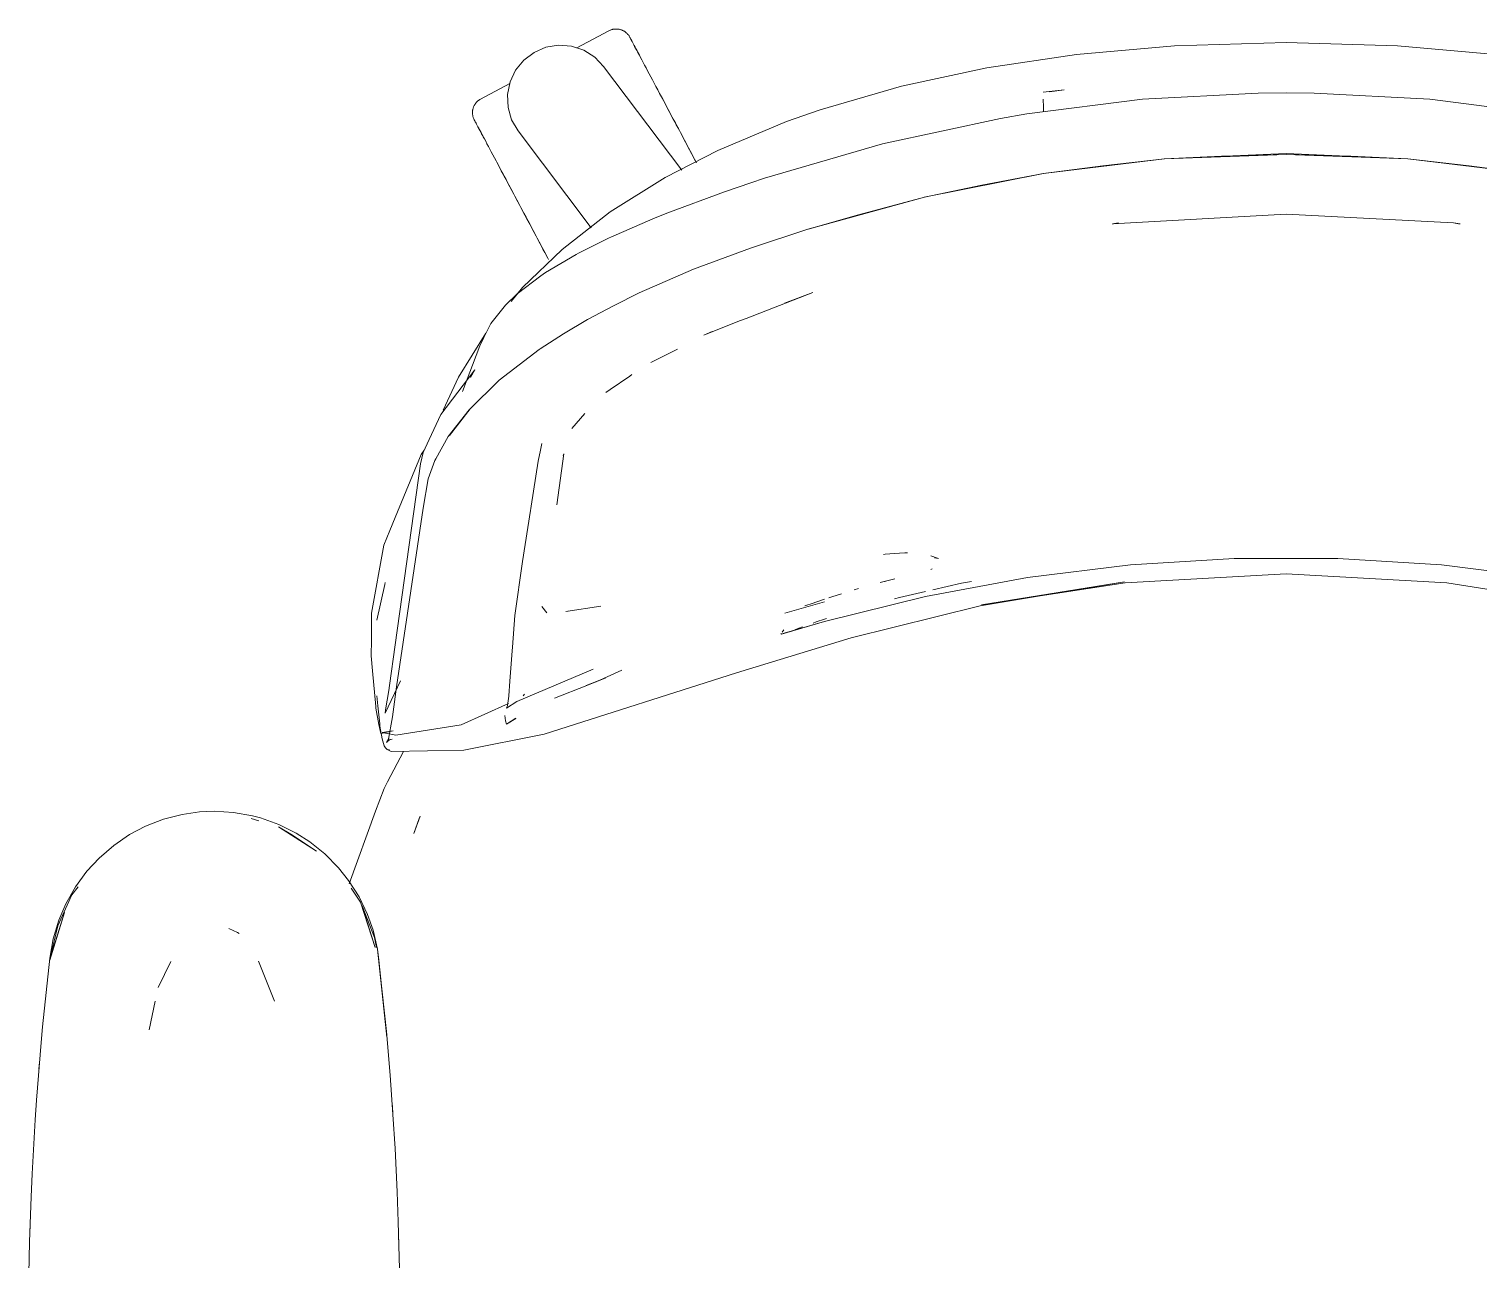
# Model space of a CAD drawing. Header units: millimetres. Extents: x 155927 to 295199, y -4084 to 97293.
# Drawn here: x 163302.7 to 163681.5, y 21313.8 to 21635.3 of the extents above; entities that cross this region are included whole.
import ezdxf

# ---------------------------------------------------------------- set-up
doc = ezdxf.new("R2010")
doc.units = ezdxf.units.MM
doc.header["$MEASUREMENT"] = 0
doc.layers.add('G-IMPT', color=8, linetype='CONTINUOUS', lineweight=9)
doc.layers.add('I-FURN', color=8, linetype='CONTINUOUS', lineweight=9)

msp = doc.modelspace()

# ---------------------------------------------------------------- linework, layer by layer
at = {"layer": 'G-IMPT'}
for p, q in [((163631.1, 21631.82), (163601.96, 21630.97)), ((163660.24, 21630.97), (163631.1, 21631.82)), ((163576.39, 21628.71), (163552.97, 21625.22)), ((163601.96, 21630.97), (163576.39, 21628.71)), ((163685.81, 21628.71), (163660.24, 21630.97)), ((163530.61, 21620.4), (163552.97, 21625.22)), ((163509.37, 21614.23), (163530.61, 21620.4)), ((163593.59, 21616.97), (163563.42, 21613.16)), ((163567.66, 21617.04), (163567.73, 21614.95)), ((163567.66, 21617.04), (163567.66, 21616.93)), ((163567.69, 21618.81), (163573.1, 21619.46)), ((163569.33, 21618.89), (163573.1, 21619.46)), ((163623.79, 21618.58), (163593.59, 21616.97)), ((163623.79, 21618.58), (163631.1, 21618.68)), ((163638.41, 21618.58), (163631.1, 21618.68)), ((163638.41, 21618.58), (163668.62, 21616.97)), ((163668.62, 21616.97), (163698.79, 21613.16)), ((163500.63, 21611.15), (163509.37, 21614.23)), ((163563.42, 21613.16), (163556.5, 21611.97)), ((163567.78, 21613.71), (163567.73, 21614.95)), ((163500.63, 21611.15), (163482.66, 21603.64)), ((163556.5, 21611.97), (163525.71, 21605.31)), ((163494.88, 21596.36), (163525.71, 21605.31)), ((163482.66, 21603.64), (163468.88, 21596.55)), ((163599.29, 21601.45), (163567.69, 21597.62)), ((163599.33, 21601.41), (163567.77, 21597.62)), ((163583.25, 21599.57), (163599.33, 21601.41)), ((163631.1, 21602.78), (163599.29, 21601.45)), ((163599.33, 21601.41), (163631.1, 21602.55)), ((163599.33, 21601.41), (163614.22, 21602.08)), ((163614.22, 21602.08), (163631.1, 21602.55)), ((163662.92, 21601.45), (163631.1, 21602.78)), ((163647.99, 21602.08), (163631.1, 21602.55)), ((163662.88, 21601.41), (163631.1, 21602.55)), ((163647.99, 21602.08), (163662.88, 21601.41)), ((163662.88, 21601.41), (163694.43, 21597.62)), ((163662.88, 21601.41), (163678.96, 21599.57)), ((163662.92, 21601.45), (163694.51, 21597.62)), ((163567.77, 21597.62), (163536.53, 21591.41)), ((163536.53, 21591.41), (163567.69, 21597.62)), ((163567.77, 21597.62), (163551.67, 21594.52)), ((163583.25, 21599.57), (163567.77, 21597.62)), ((163694.43, 21597.62), (163678.96, 21599.57)), ((163468.88, 21596.55), (163454.59, 21587.57)), ((163484.45, 21592.83), (163491.27, 21595.17)), ((163494.88, 21596.36), (163491.27, 21595.17)), ((163536.64, 21591.45), (163551.67, 21594.52)), ((163484.45, 21592.83), (163469.38, 21587.23)), ((163536.64, 21591.45), (163506.15, 21583.06)), ((163536.64, 21591.45), (163506.23, 21583.02)), ((163519.4, 21586.79), (163536.64, 21591.45)), ((163454.59, 21587.57), (163441.98, 21577.77)), ((163465.7, 21585.75), (163469.38, 21587.23)), ((163519.4, 21586.79), (163506.23, 21583.02)), ((163631.1, 21586.95), (163585.76, 21584.45)), ((163631.1, 21587.01), (163674.83, 21584.68)), ((163631.1, 21586.95), (163674.83, 21584.68)), ((163454.74, 21580.98), (163465.7, 21585.75)), ((163491.23, 21578.06), (163506.15, 21583.06)), ((163585.76, 21584.45), (163587.37, 21584.68)), ((163585.82, 21584.4), (163586.07, 21584.45)), ((163587.37, 21584.68), (163586.07, 21584.45)), ((163674.83, 21584.68), (163676.61, 21584.42)), ((163674.83, 21584.68), (163676.13, 21584.45)), ((163676.38, 21584.4), (163676.13, 21584.45)), ((163446.29, 21576.75), (163454.3, 21580.76)), ((163454.74, 21580.98), (163454.3, 21580.76)), ((163431.69, 21567.81), (163441.98, 21577.77)), ((163445.69, 21576.45), (163437.69, 21571.72)), ((163446.29, 21576.75), (163445.69, 21576.45)), ((163491.23, 21578.06), (163476.35, 21572.6)), ((163430.27, 21566.14), (163436.4, 21570.85)), ((163436.4, 21570.85), (163437.69, 21571.72)), ((163476.35, 21572.6), (163462.12, 21566.42)), ((163431.69, 21567.81), (163428.69, 21564.13)), ((163423.38, 21558.38), (163427.25, 21563.24)), ((163427.25, 21563.24), (163430.27, 21566.14)), ((163455.4, 21563.03), (163462.12, 21566.42)), ((163507.49, 21566.47), (163490.04, 21559.75)), ((163507.49, 21566.47), (163500.05, 21563.74)), ((163442.38, 21555.7), (163448.61, 21559.46)), ((163455.4, 21563.03), (163448.61, 21559.46)), ((163490.04, 21559.75), (163488.31, 21559.09)), ((163414.95, 21544.44), (163422.08, 21555.89)), ((163422.77, 21557.24), (163421.59, 21554.8)), ((163423.38, 21558.38), (163422.77, 21557.24)), ((163442.38, 21555.7), (163436.28, 21551.81)), ((163488.31, 21559.09), (163478.99, 21555.37)), ((163478.99, 21555.37), (163481.23, 21556.37)), ((163416.01, 21540.67), (163420.52, 21552.58)), ((163421.59, 21554.8), (163420.52, 21552.58)), ((163436.28, 21551.81), (163436.02, 21551.64)), ((163465.15, 21548.19), (163472.12, 21551.74)), ((163425.59, 21543.62), (163436.02, 21551.64)), ((163419.24, 21546.33), (163410.3, 21534.62)), ((163410.97, 21535.81), (163414.95, 21544.44)), ((163419.24, 21546.33), (163418.08, 21544.29)), ((163454.54, 21541.17), (163459.67, 21544.66)), ((163459.67, 21544.66), (163460.25, 21545.06)), ((163425.59, 21543.62), (163417.69, 21535.89)), ((163454.54, 21541.17), (163453.44, 21540.42)), ((163407.27, 21528.1), (163410.3, 21534.62)), ((163412.27, 21528.92), (163417.69, 21535.89)), ((163417.99, 21536.1), (163412.59, 21529.15)), ((163417.99, 21536.1), (163415.18, 21532.52)), ((163447.91, 21534.9), (163444.57, 21530.99)), ((163412.59, 21529.15), (163415.18, 21532.52)), ((163405.98, 21525.35), (163405.21, 21524.18)), ((163407.27, 21528.1), (163405.7, 21524.73)), ((163412.27, 21528.92), (163408.98, 21523.09)), ((163436.71, 21527.08), (163436.25, 21524.92)), ((163398.38, 21474.53), (163405.05, 21521.74)), ((163405.21, 21524.18), (163398.41, 21507.73)), ((163405.05, 21521.74), (163405.7, 21524.73)), ((163407.01, 21517.87), (163408.77, 21522.67)), ((163408.98, 21523.09), (163408.77, 21522.67)), ((163433.95, 21510.74), (163435.75, 21522.47)), ((163435.75, 21522.47), (163435.82, 21522.93)), ((163436.25, 21524.92), (163435.82, 21522.93)), ((163440.63, 21511.04), (163442.41, 21524.4)), ((163442.41, 21524.4), (163442.26, 21523.93)), ((163407.01, 21517.87), (163405.71, 21510.2)), ((163403.32, 21494.44), (163405.71, 21510.2)), ((163433.77, 21509.62), (163433.85, 21510.13)), ((163433.95, 21510.74), (163433.85, 21510.13)), ((163398.41, 21507.73), (163397.02, 21504.36)), ((163431.66, 21496.27), (163433.77, 21509.62)), ((163395.43, 21500.5), (163397.02, 21504.36)), ((163392.19, 21482.81), (163395.43, 21500.5)), ((163431.66, 21496.27), (163429.63, 21482.2)), ((163526.42, 21498.17), (163525.94, 21498.13)), ((163530.13, 21498.44), (163526.42, 21498.17)), ((163530.13, 21498.44), (163531.5, 21498.54)), ((163532.2, 21498.55), (163531.5, 21498.54)), ((163540.29, 21497.01), (163538.34, 21497.7)), ((163540.29, 21497.01), (163539.24, 21497.23)), ((163563.55, 21492.06), (163590.47, 21495.35)), ((163617.54, 21497.01), (163590.47, 21495.35)), ((163644.66, 21497.01), (163617.54, 21497.01)), ((163644.66, 21497.01), (163671.73, 21495.35)), ((163698.65, 21492.06), (163671.73, 21495.35)), ((163398.77, 21463.56), (163403.32, 21494.44)), ((163525.07, 21490.75), (163528.93, 21491.74)), ((163525.07, 21490.75), (163526.59, 21491.14)), ((163536.88, 21487.12), (163563.55, 21492.06)), ((163538.69, 21494.34), (163538.28, 21494.21)), ((163589.12, 21490.66), (163631.1, 21493.02)), ((163673.09, 21490.66), (163631.1, 21493.02)), ((163393.6, 21480.94), (163395.65, 21490.25)), ((163395.65, 21490.25), (163395.8, 21490.82)), ((163512.49, 21487.06), (163514.98, 21487.85)), ((163518.28, 21488.84), (163519.4, 21489.17)), ((163536.9, 21488.44), (163530.15, 21486.89)), ((163546.3, 21490.6), (163538.88, 21488.9)), ((163548.93, 21491.08), (163546.3, 21490.6)), ((163551.2, 21484.66), (163588.94, 21490.92)), ((163588.94, 21490.92), (163551.58, 21484.92)), ((163589.12, 21490.66), (163551.58, 21484.92)), ((163711, 21484.66), (163673.09, 21490.66)), ((163438.01, 21482.85), (163436.73, 21484.49)), ((163442.96, 21483.21), (163452.12, 21484.61)), ((163510.57, 21485.77), (163500.14, 21482.74)), ((163505.39, 21484.65), (163507.55, 21485.41)), ((163508.27, 21485.66), (163507.55, 21485.41)), ((163508.27, 21485.66), (163510.57, 21486.43)), ((163536.88, 21487.12), (163510.56, 21480.58)), ((163511.71, 21486.81), (163512.49, 21487.06)), ((163517.52, 21476.35), (163551.2, 21484.66)), ((163530.15, 21486.89), (163528.86, 21486.55)), ((163392.19, 21482.81), (163392.17, 21475.84)), ((163429.62, 21482.12), (163429, 21473.87)), ((163429.62, 21482.12), (163429.63, 21482.2)), ((163442.96, 21483.21), (163443.3, 21483.25)), ((163510.56, 21480.58), (163499.34, 21477.31)), ((163510.56, 21480.58), (163499.74, 21477.46)), ((163510.56, 21480.58), (163500.03, 21477.52)), ((163507.54, 21480.18), (163508.34, 21480.47)), ((163510.57, 21481.21), (163508.34, 21480.47)), ((163510.57, 21481.21), (163511.03, 21481.36)), ((163517.52, 21476.35), (163487.54, 21467.17)), ((163499.34, 21477.31), (163499.1, 21477.44)), ((163499.88, 21478.4), (163499.5, 21477.79)), ((163499.88, 21478.4), (163499.74, 21478.19)), ((163500.03, 21477.52), (163499.74, 21477.46)), ((163503.82, 21478.85), (163502.75, 21478.45)), ((163504.79, 21479.2), (163503.82, 21478.85)), ((163392.17, 21475.84), (163392.16, 21471.67)), ((163398.38, 21474.53), (163396.94, 21463.86)), ((163428.93, 21472.89), (163428.37, 21465.03)), ((163429, 21473.87), (163428.93, 21472.89)), ((163392.51, 21467.71), (163392.16, 21471.67)), ((163393.31, 21458.39), (163392.51, 21467.71)), ((163395.75, 21456.68), (163399.74, 21465.08)), ((163428.37, 21465.03), (163428.07, 21461.15)), ((163430.15, 21459.72), (163450.12, 21468.15)), ((163487.54, 21467.17), (163437.3, 21451.18)), ((163448.28, 21463.85), (163453.4, 21465.88)), ((163453.39, 21465.87), (163448.28, 21463.85)), ((163448.49, 21463.86), (163453.39, 21465.87)), ((163450.86, 21464.88), (163457.58, 21467.92)), ((163393.83, 21458.56), (163393.62, 21461.15)), ((163396.72, 21462.57), (163395.89, 21457.54)), ((163396.72, 21462.57), (163396.94, 21463.86)), ((163397.65, 21455.71), (163398.77, 21463.56)), ((163428.06, 21461.07), (163427.77, 21458.69)), ((163428.06, 21461.07), (163428.07, 21461.15)), ((163431.86, 21461.17), (163432.13, 21461.61)), ((163448.49, 21463.86), (163440.02, 21460.6)), ((163393.31, 21458.39), (163393.35, 21457.92)), ((163393.35, 21457.92), (163394.16, 21453.67)), ((163394.35, 21453.87), (163393.83, 21458.56)), ((163395.75, 21456.68), (163395.89, 21457.54)), ((163415.64, 21453.61), (163427.99, 21459.22)), ((163427.48, 21457.96), (163430.15, 21459.72)), ((163427.76, 21458.68), (163427.48, 21457.96)), ((163427.76, 21458.68), (163427.77, 21458.69)), ((163394.16, 21453.67), (163394.61, 21451.34)), ((163394.42, 21453.26), (163394.35, 21453.87)), ((163394.42, 21453.26), (163394.96, 21449.98)), ((163396.55, 21449.44), (163397.65, 21455.71)), ((163415.64, 21453.61), (163398.6, 21450.9)), ((163427.01, 21456.04), (163427.18, 21454.69)), ((163427.18, 21454.69), (163427.45, 21453.81)), ((163429.94, 21455.34), (163427.45, 21453.81)), ((163427.45, 21453.81), (163429.92, 21455.3)), ((163427.47, 21453.75), (163427.45, 21453.81)), ((163427.47, 21453.75), (163429.94, 21455.34)), ((163397.89, 21452.07), (163394.61, 21451.34)), ((163395.51, 21448.11), (163394.96, 21449.98)), ((163397.89, 21452.07), (163395.02, 21451.58)), ((163395.02, 21451.58), (163398.6, 21450.9)), ((163396.71, 21450.06), (163396.16, 21448.97)), ((163396.55, 21449.47), (163396.16, 21448.97)), ((163396.71, 21450.06), (163396.55, 21449.44)), ((163396.55, 21449.47), (163397.09, 21449.79)), ((163397.59, 21449.87), (163397.09, 21449.79)), ((163416.35, 21446.98), (163437.3, 21451.18)), ((163395.51, 21448.11), (163395.83, 21447.58)), ((163395.83, 21447.58), (163396.32, 21447.2)), ((163397.36, 21446.6), (163396.32, 21447.2)), ((163396.95, 21447.07), (163396.32, 21447.2)), ((163396.32, 21447.2), (163396.4, 21447.18)), ((163396.95, 21447.07), (163396.4, 21447.18)), ((163400.55, 21446.66), (163396.41, 21438.76)), ((163416.35, 21446.98), (163397.36, 21446.6)), ((163396.41, 21438.76), (163395.48, 21437)), ((163393.29, 21431.03), (163395.48, 21437)), ((163342.77, 21430.22), (163347.29, 21430.87)), ((163351.13, 21431.04), (163347.29, 21430.87)), ((163351.13, 21431.04), (163356.17, 21430.75)), ((163356.17, 21430.75), (163361.12, 21429.87)), ((163386.35, 21412.09), (163393.29, 21431.03)), ((163329.03, 21424.94), (163333.2, 21427.13)), ((163333.2, 21427.13), (163337.91, 21428.96)), ((163342.77, 21430.22), (163337.91, 21428.96)), ((163362.81, 21428.5), (163360.79, 21429.12)), ((163361.12, 21429.87), (163363.25, 21429.3)), ((163368.03, 21427.59), (163363.25, 21429.3)), ((163367.93, 21426.94), (163371.61, 21424.78)), ((163367.93, 21426.94), (163377.88, 21420.62)), ((163368.03, 21427.59), (163372.53, 21425.35)), ((163404.89, 21429.72), (163403.25, 21425.26)), ((163403.25, 21425.26), (163404.63, 21429.14)), ((163404.89, 21429.72), (163404.63, 21429.14)), ((163329.03, 21424.94), (163324.86, 21422.11)), ((163371.61, 21424.78), (163377.88, 21420.62)), ((163372.53, 21425.35), (163376.08, 21423.08)), ((163380.06, 21419.9), (163376.08, 21423.08)), ((163324.86, 21422.11), (163321.03, 21418.79)), ((163380.06, 21419.9), (163383.61, 21416.29)), ((163317.86, 21415.35), (163314.87, 21411.26)), ((163317.86, 21415.35), (163321.03, 21418.79)), ((163383.61, 21416.29), (163386.23, 21412.98)), ((163388.96, 21408.66), (163386.23, 21412.98)), ((163310.23, 21401.13), (163313.96, 21409.2)), ((163312.35, 21406.82), (163314.87, 21411.26)), ((163315.56, 21411.31), (163313.96, 21409.2)), ((163389.35, 21407.33), (163386.93, 21410.91)), ((163388.96, 21408.66), (163391.15, 21404.08)), ((163308.18, 21392.16), (163312.01, 21404.63)), ((163312.01, 21404.63), (163309.1, 21395.48)), ((163312.35, 21406.82), (163310.54, 21402.58)), ((163389.35, 21407.33), (163390.25, 21404.63)), ((163389.35, 21407.33), (163393.17, 21395.48)), ((163392.96, 21398.11), (163389.76, 21406.3)), ((163390.25, 21404.63), (163393.17, 21395.48)), ((163391.15, 21404.08), (163392.6, 21399.94)), ((163310.23, 21401.13), (163308.31, 21392.73)), ((163310.54, 21402.58), (163309.08, 21397.72)), ((163354.96, 21400.43), (163357.18, 21399.41)), ((163308.18, 21392.68), (163309.08, 21397.72)), ((163357.18, 21399.41), (163357.63, 21399.12)), ((163393.75, 21394.98), (163392.6, 21399.94)), ((163393.47, 21395.43), (163392.96, 21398.11)), ((163306.28, 21374.75), (163308.18, 21392.68)), ((163308.18, 21392.16), (163309.1, 21395.48)), ((163393.75, 21394.98), (163396.21, 21372.03)), ((163393.75, 21394.98), (163394.09, 21392.16)), ((163393.75, 21394.98), (163396.1, 21373.55)), ((163339.76, 21391.79), (163336.49, 21385.01)), ((163366.85, 21381.46), (163362.71, 21391.89)), ((163396.21, 21372.03), (163394.09, 21392.16)), ((163334.15, 21373.96), (163335.72, 21381.4)), ((163305.93, 21370.62), (163306.28, 21374.75)), ((163304.68, 21355.57), (163305.93, 21370.62)), ((163396.1, 21373.55), (163397.09, 21362.15)), ((163305.34, 21363.75), (163305.5, 21365.42)), ((163397.82, 21351.86), (163397.09, 21362.15)), ((163304.68, 21355.57), (163304.36, 21350.48)), ((163397.68, 21353.9), (163397.55, 21355.32)), ((163397.68, 21353.9), (163397.77, 21352)), ((163397.82, 21351.86), (163398.38, 21342.99)), ((163304.36, 21350.48), (163303.55, 21336.34)), ((163398.92, 21331.68), (163398.38, 21342.99)), ((163303.29, 21330.31), (163303.55, 21336.34)), ((163303.29, 21330.31), (163302.91, 21318.56)), ((163398.92, 21331.68), (163399.21, 21323.8)), ((163303.15, 21325.43), (163303.04, 21323.49)), ((163303.04, 21323.49), (163303.03, 21322)), ((163399.51, 21311.5), (163399.21, 21323.8)), ((163302.74, 21310.14), (163302.91, 21318.56)), ((163399.29, 21319.93), (163399.37, 21318.28)), ((163399.37, 21318.28), (163399.37, 21316.2))]:
    msp.add_line(p, q, dxfattribs=at)
at = {"layer": 'I-FURN'}
for p, q in [((163454.51, 21634.99), (163454.66, 21635.05)), ((163454.66, 21635.05), (163454.81, 21635.11)), ((163454.81, 21635.11), (163454.97, 21635.16)), ((163454.97, 21635.16), (163455.12, 21635.2)), ((163455.12, 21635.2), (163455.28, 21635.24)), ((163455.28, 21635.24), (163455.44, 21635.27)), ((163455.44, 21635.27), (163455.6, 21635.29)), ((163455.6, 21635.29), (163455.76, 21635.31)), ((163455.76, 21635.31), (163455.92, 21635.32)), ((163455.92, 21635.32), (163456.08, 21635.32)), ((163456.08, 21635.32), (163456.24, 21635.32)), ((163456.24, 21635.32), (163456.4, 21635.31)), ((163456.4, 21635.31), (163456.56, 21635.3)), ((163456.56, 21635.3), (163456.72, 21635.28)), ((163456.72, 21635.28), (163456.88, 21635.25)), ((163456.88, 21635.25), (163457.04, 21635.22)), ((163457.04, 21635.22), (163457.19, 21635.18)), ((163457.19, 21635.18), (163457.35, 21635.13)), ((163457.35, 21635.13), (163457.5, 21635.08)), ((163457.5, 21635.08), (163457.65, 21635.02)), ((163457.65, 21635.02), (163457.8, 21634.96)), ((163454.22, 21634.85), (163445.81, 21630.38)), ((163454.22, 21634.85), (163454.37, 21634.93)), ((163454.37, 21634.93), (163454.51, 21634.99)), ((163457.8, 21634.96), (163457.94, 21634.89)), ((163457.94, 21634.89), (163458.09, 21634.81)), ((163458.09, 21634.81), (163458.22, 21634.73)), ((163458.22, 21634.73), (163458.36, 21634.64)), ((163458.36, 21634.64), (163458.49, 21634.55)), ((163458.49, 21634.55), (163458.62, 21634.45)), ((163458.62, 21634.45), (163458.74, 21634.35)), ((163458.74, 21634.35), (163458.86, 21634.24)), ((163458.86, 21634.24), (163458.98, 21634.13)), ((163458.98, 21634.13), (163459.09, 21634.01)), ((163459.09, 21634.01), (163459.2, 21633.89)), ((163459.2, 21633.89), (163459.3, 21633.76)), ((163459.3, 21633.76), (163459.39, 21633.63)), ((163459.39, 21633.63), (163459.49, 21633.5)), ((163459.49, 21633.5), (163459.57, 21633.37)), ((163459.57, 21633.37), (163459.65, 21633.23)), ((163459.65, 21633.23), (163459.67, 21633.19)), ((163459.67, 21633.19), (163459.68, 21633.17)), ((163459.68, 21633.18), (163459.67, 21633.19)), ((163459.7, 21633.14), (163459.68, 21633.18)), ((163459.68, 21633.17), (163459.71, 21633.11)), ((163459.74, 21633.06), (163459.7, 21633.14)), ((163459.71, 21633.11), (163459.77, 21633.01)), ((163459.81, 21632.94), (163459.74, 21633.06)), ((163459.77, 21633.01), (163459.84, 21632.87)), ((163459.89, 21632.77), (163459.81, 21632.94)), ((163459.84, 21632.87), (163459.94, 21632.69)), ((163460, 21632.57), (163459.89, 21632.77)), ((163459.94, 21632.69), (163460.05, 21632.47)), ((163460.13, 21632.33), (163460, 21632.57)), ((163460.05, 21632.47), (163460.19, 21632.21)), ((163460.28, 21632.05), (163460.13, 21632.33)), ((163460.19, 21632.21), (163460.35, 21631.91)), ((163460.44, 21631.73), (163460.28, 21632.05)), ((163460.35, 21631.91), (163460.53, 21631.58)), ((163460.63, 21631.38), (163460.44, 21631.73)), ((163460.53, 21631.58), (163460.73, 21631.2)), ((163460.84, 21630.99), (163460.63, 21631.38)), ((163431.97, 21627.2), (163434.66, 21629.23)), ((163434.66, 21629.23), (163437.77, 21630.55)), ((163437.77, 21630.55), (163441.09, 21631.1)), ((163441.09, 21631.1), (163444.46, 21630.83)), ((163444.46, 21630.83), (163447.66, 21629.77)), ((163447.66, 21629.77), (163450.51, 21627.97)), ((163450.51, 21627.97), (163452.85, 21625.54)), ((163460.73, 21631.2), (163460.94, 21630.79)), ((163461.07, 21630.56), (163460.84, 21630.99)), ((163460.94, 21630.79), (163461.18, 21630.35)), ((163461.32, 21630.09), (163461.07, 21630.56)), ((163461.18, 21630.35), (163461.44, 21629.86)), ((163461.58, 21629.59), (163461.32, 21630.09)), ((163461.44, 21629.86), (163461.71, 21629.35)), ((163461.87, 21629.05), (163461.58, 21629.59)), ((163461.71, 21629.35), (163462.01, 21628.8)), ((163462.17, 21628.49), (163461.87, 21629.05)), ((163462.01, 21628.8), (163462.32, 21628.21)), ((163462.49, 21627.88), (163462.17, 21628.49)), ((163462.83, 21627.25), (163462.49, 21627.88)), ((163428.4, 21621.53), (163429.84, 21624.58)), ((163429.84, 21624.58), (163431.97, 21627.2)), ((163452.85, 21625.54), (163473.25, 21598.47)), ((163463.18, 21626.59), (163462.83, 21627.25)), ((163463.55, 21625.89), (163463.18, 21626.59)), ((163463.93, 21625.17), (163463.55, 21625.89)), ((163464.33, 21624.42), (163463.93, 21625.17)), ((163464.75, 21623.64), (163464.33, 21624.42)), ((163428.31, 21621.07), (163420.72, 21617.04)), ((163427.73, 21618.23), (163428.4, 21621.53)), ((163465.17, 21622.84), (163464.75, 21623.64)), ((163465.61, 21622.02), (163465.17, 21622.84)), ((163466.06, 21621.17), (163465.61, 21622.02)), ((163466.52, 21620.3), (163466.06, 21621.17)), ((163466.99, 21619.42), (163466.52, 21620.3)), ((163419.46, 21615.99), (163419.56, 21616.11)), ((163419.56, 21616.11), (163419.67, 21616.23)), ((163419.67, 21616.23), (163419.78, 21616.35)), ((163419.78, 21616.35), (163419.9, 21616.46)), ((163419.9, 21616.46), (163420.02, 21616.57)), ((163420.02, 21616.57), (163420.15, 21616.67)), ((163420.15, 21616.67), (163420.27, 21616.76)), ((163420.27, 21616.76), (163420.41, 21616.86)), ((163420.41, 21616.86), (163420.54, 21616.94)), ((163420.54, 21616.94), (163420.68, 21617.02)), ((163420.68, 21617.02), (163420.72, 21617.04)), ((163427.87, 21614.85), (163427.73, 21618.23)), ((163467.48, 21618.51), (163466.99, 21619.42)), ((163467.21, 21619), (163467.7, 21618.09)), ((163467.97, 21617.59), (163467.48, 21618.51)), ((163467.7, 21618.09), (163468.19, 21617.16)), ((163468.46, 21616.65), (163467.97, 21617.59)), ((163468.19, 21617.16), (163468.7, 21616.21)), ((163468.97, 21615.7), (163468.46, 21616.65)), ((163468.7, 21616.21), (163469.21, 21615.26)), ((163418.58, 21613.45), (163418.59, 21613.61)), ((163418.59, 21613.29), (163418.58, 21613.45)), ((163418.59, 21613.77), (163418.61, 21613.93)), ((163418.59, 21613.61), (163418.59, 21613.77)), ((163418.6, 21613.13), (163418.59, 21613.29)), ((163418.62, 21612.97), (163418.6, 21613.13)), ((163418.61, 21613.93), (163418.63, 21614.09)), ((163418.64, 21612.81), (163418.62, 21612.97)), ((163418.63, 21614.09), (163418.66, 21614.25)), ((163418.67, 21612.65), (163418.64, 21612.81)), ((163418.66, 21614.25), (163418.69, 21614.41)), ((163418.71, 21612.49), (163418.67, 21612.65)), ((163418.69, 21614.41), (163418.73, 21614.56)), ((163418.75, 21612.34), (163418.71, 21612.49)), ((163418.73, 21614.56), (163418.78, 21614.72)), ((163418.8, 21612.18), (163418.75, 21612.34)), ((163418.78, 21614.72), (163418.83, 21614.87)), ((163418.83, 21614.87), (163418.89, 21615.02)), ((163418.89, 21615.02), (163418.95, 21615.17)), ((163418.95, 21615.17), (163419.02, 21615.31)), ((163419.02, 21615.31), (163419.1, 21615.46)), ((163419.1, 21615.46), (163419.18, 21615.59)), ((163419.18, 21615.59), (163419.27, 21615.73)), ((163419.27, 21615.73), (163419.36, 21615.86)), ((163419.36, 21615.86), (163419.46, 21615.99)), ((163428.81, 21611.62), (163427.87, 21614.85)), ((163469.48, 21614.74), (163468.97, 21615.7)), ((163469.21, 21615.26), (163469.72, 21614.29)), ((163470, 21613.76), (163469.48, 21614.74)), ((163469.72, 21614.29), (163470.24, 21613.31)), ((163470.52, 21612.78), (163470, 21613.76)), ((163470.24, 21613.31), (163470.77, 21612.32)), ((163471.05, 21611.79), (163470.52, 21612.78)), ((163470.77, 21612.32), (163471.29, 21611.33)), ((163418.86, 21612.03), (163418.8, 21612.18)), ((163418.92, 21611.88), (163418.86, 21612.03)), ((163418.98, 21611.74), (163418.92, 21611.88)), ((163419.06, 21611.59), (163418.98, 21611.74)), ((163419.08, 21611.54), (163419.06, 21611.59)), ((163419.06, 21611.59), (163419.06, 21611.59)), ((163419.06, 21611.59), (163419.07, 21611.57)), ((163419.07, 21611.57), (163419.1, 21611.51)), ((163419.13, 21611.46), (163419.08, 21611.54)), ((163419.1, 21611.51), (163419.15, 21611.41)), ((163419.19, 21611.34), (163419.13, 21611.46)), ((163419.15, 21611.41), (163419.23, 21611.27)), ((163419.28, 21611.18), (163419.19, 21611.34)), ((163419.23, 21611.27), (163419.32, 21611.09)), ((163419.38, 21610.98), (163419.28, 21611.18)), ((163419.32, 21611.09), (163419.44, 21610.87)), ((163419.51, 21610.74), (163419.38, 21610.98)), ((163419.44, 21610.87), (163419.58, 21610.61)), ((163419.66, 21610.46), (163419.51, 21610.74)), ((163419.58, 21610.61), (163419.73, 21610.32)), ((163419.83, 21610.14), (163419.66, 21610.46)), ((163419.73, 21610.32), (163419.91, 21609.98)), ((163420.02, 21609.78), (163419.83, 21610.14)), ((163419.91, 21609.98), (163420.11, 21609.61)), ((163420.23, 21609.39), (163420.02, 21609.78)), ((163420.11, 21609.61), (163420.33, 21609.2)), ((163420.46, 21608.96), (163420.23, 21609.39)), ((163420.33, 21609.2), (163420.57, 21608.75)), ((163420.7, 21608.49), (163420.46, 21608.96)), ((163420.57, 21608.75), (163420.82, 21608.27)), ((163430.5, 21608.7), (163428.81, 21611.62)), ((163449.58, 21583.38), (163430.5, 21608.7)), ((163471.58, 21610.79), (163471.05, 21611.79)), ((163471.29, 21611.33), (163471.83, 21610.33)), ((163472.11, 21609.79), (163471.58, 21610.79)), ((163471.83, 21610.33), (163472.36, 21609.33)), ((163472.65, 21608.78), (163472.11, 21609.79)), ((163472.36, 21609.33), (163472.89, 21608.32)), ((163473.18, 21607.78), (163472.65, 21608.78)), ((163420.97, 21607.99), (163420.7, 21608.49)), ((163420.82, 21608.27), (163421.1, 21607.75)), ((163421.25, 21607.46), (163420.97, 21607.99)), ((163421.1, 21607.75), (163421.39, 21607.2)), ((163421.56, 21606.89), (163421.25, 21607.46)), ((163421.39, 21607.2), (163421.7, 21606.62)), ((163421.7, 21606.62), (163422.03, 21606)), ((163422.03, 21606), (163422.37, 21605.35)), ((163422.37, 21605.35), (163422.73, 21604.67)), ((163472.89, 21608.32), (163473.43, 21607.32)), ((163473.72, 21606.77), (163473.18, 21607.78)), ((163473.43, 21607.32), (163473.96, 21606.31)), ((163474.25, 21605.77), (163473.72, 21606.77)), ((163473.96, 21606.31), (163474.49, 21605.31)), ((163474.78, 21604.77), (163474.25, 21605.77)), ((163474.49, 21605.31), (163475.02, 21604.31)), ((163475.31, 21603.78), (163474.78, 21604.77)), ((163422.73, 21604.67), (163423.11, 21603.97)), ((163423.11, 21603.97), (163423.5, 21603.23)), ((163423.5, 21603.23), (163423.91, 21602.47)), ((163423.91, 21602.47), (163424.32, 21601.68)), ((163424.32, 21601.68), (163424.76, 21600.87)), ((163475.02, 21604.31), (163475.55, 21603.32)), ((163475.83, 21602.79), (163475.31, 21603.78)), ((163475.55, 21603.32), (163476.07, 21602.34)), ((163476.35, 21601.81), (163475.83, 21602.79)), ((163476.07, 21602.34), (163476.59, 21601.36)), ((163476.87, 21600.84), (163476.35, 21601.81)), ((163476.59, 21601.36), (163477.1, 21600.4)), ((163424.76, 21600.87), (163425.2, 21600.04)), ((163425.45, 21599.58), (163424.99, 21600.42)), ((163425.2, 21600.04), (163425.66, 21599.18)), ((163425.91, 21598.71), (163425.45, 21599.58)), ((163425.66, 21599.18), (163426.12, 21598.3)), ((163426.38, 21597.82), (163425.91, 21598.71)), ((163426.12, 21598.3), (163426.6, 21597.41)), ((163426.86, 21596.91), (163426.38, 21597.82)), ((163426.6, 21597.41), (163427.08, 21596.49)), ((163427.35, 21595.99), (163426.86, 21596.91)), ((163427.08, 21596.49), (163427.58, 21595.56)), ((163427.85, 21595.05), (163427.35, 21595.99)), ((163427.58, 21595.56), (163428.08, 21594.62)), ((163428.35, 21594.1), (163427.85, 21595.05)), ((163428.08, 21594.62), (163428.59, 21593.66)), ((163428.87, 21593.14), (163428.35, 21594.1)), ((163428.59, 21593.66), (163429.1, 21592.69)), ((163429.39, 21592.17), (163428.87, 21593.14)), ((163429.1, 21592.69), (163429.63, 21591.71)), ((163429.91, 21591.18), (163429.39, 21592.17)), ((163429.63, 21591.71), (163430.15, 21590.73)), ((163430.44, 21590.19), (163429.91, 21591.18)), ((163430.15, 21590.73), (163430.68, 21589.73)), ((163430.97, 21589.19), (163430.44, 21590.19)), ((163430.68, 21589.73), (163431.21, 21588.73)), ((163431.5, 21588.19), (163430.97, 21589.19)), ((163431.21, 21588.73), (163431.74, 21587.73)), ((163432.03, 21587.19), (163431.5, 21588.19)), ((163431.74, 21587.73), (163432.28, 21586.73)), ((163432.57, 21586.18), (163432.03, 21587.19)), ((163432.28, 21586.73), (163432.81, 21585.72)), ((163433.1, 21585.18), (163432.57, 21586.18)), ((163432.81, 21585.72), (163433.35, 21584.72)), ((163433.63, 21584.17), (163433.1, 21585.18)), ((163433.35, 21584.72), (163433.88, 21583.71)), ((163434.17, 21583.18), (163433.63, 21584.17)), ((163433.88, 21583.71), (163434.41, 21582.72)), ((163434.69, 21582.18), (163434.17, 21583.18)), ((163434.41, 21582.72), (163434.94, 21581.73)), ((163435.22, 21581.19), (163434.69, 21582.18)), ((163434.94, 21581.73), (163435.46, 21580.74)), ((163435.74, 21580.22), (163435.22, 21581.19)), ((163435.46, 21580.74), (163435.98, 21579.77)), ((163436.25, 21579.25), (163435.74, 21580.22)), ((163435.98, 21579.77), (163436.49, 21578.8)), ((163436.76, 21578.29), (163436.25, 21579.25)), ((163436.49, 21578.8), (163437, 21577.85)), ((163437.27, 21577.35), (163436.76, 21578.29)), ((163437, 21577.85), (163437.49, 21576.92)), ((163437.76, 21576.42), (163437.27, 21577.35)), ((163437.49, 21576.92), (163437.98, 21575.99)), ((163438.25, 21575.5), (163437.76, 21576.42)), ((163437.98, 21575.99), (163438.47, 21575.09))]:
    msp.add_line(p, q, dxfattribs=at)

doc.saveas('drawing.dxf')
